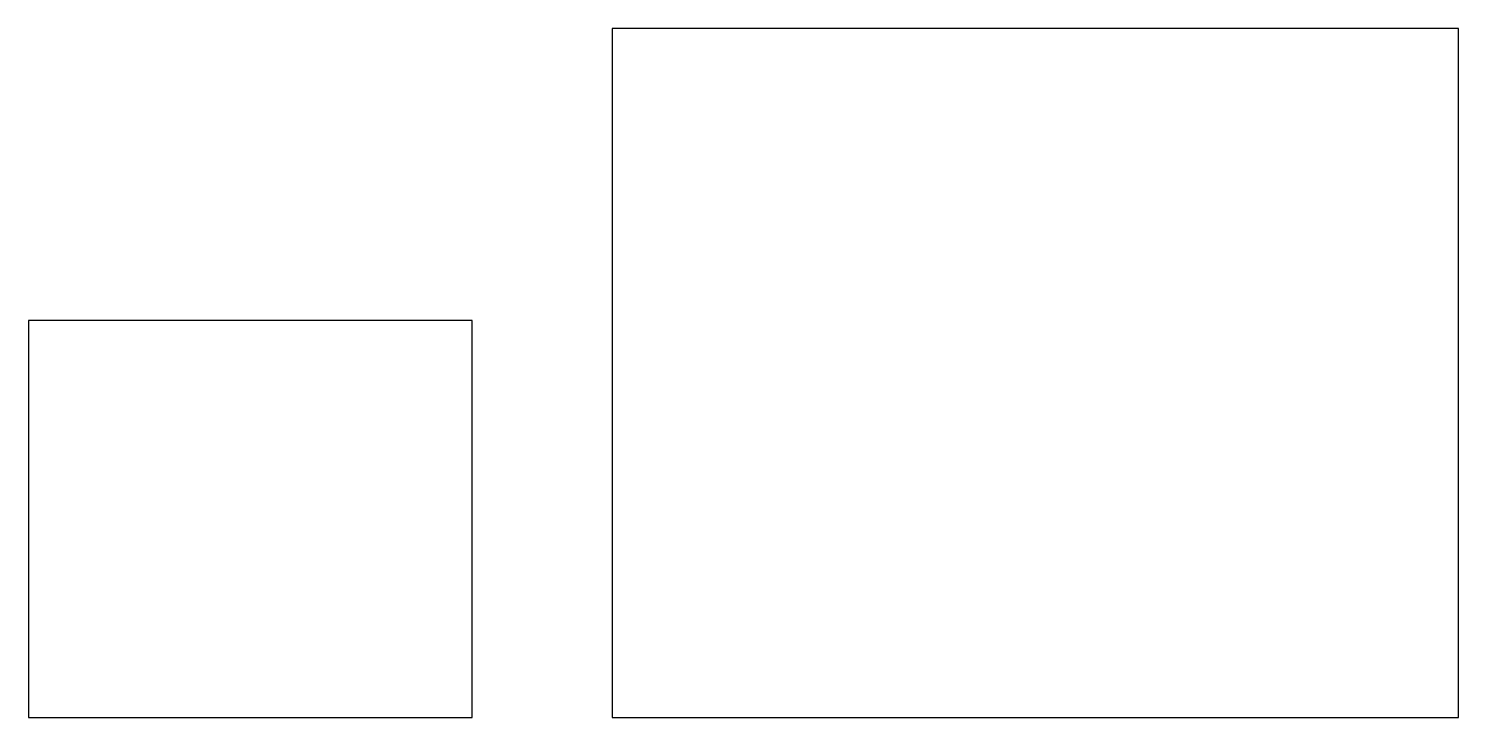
# Model space of a CAD drawing. Extents: x 0 to 490, y 0 to 236.
import ezdxf

# ---------------------------------------------------------------- set-up
doc = ezdxf.new("R2010")
doc.units = 0
doc.layers.add('WALLS', color=1, linetype='CONTINUOUS')

msp = doc.modelspace()

# ---------------------------------------------------------------- linework, layer by layer
at = {"layer": 'WALLS'}
for p, q in [((490, 236), (200, 236)), ((200, 236), (200, 0)), ((490, 0), (490, 236)), ((152, 136), (0, 136)), ((0, 136), (0, 0)), ((152, 0), (152, 136)), ((0, 0), (152, 0)), ((200, 0), (490, 0))]:
    msp.add_line(p, q, dxfattribs=at)

doc.saveas('drawing.dxf')
